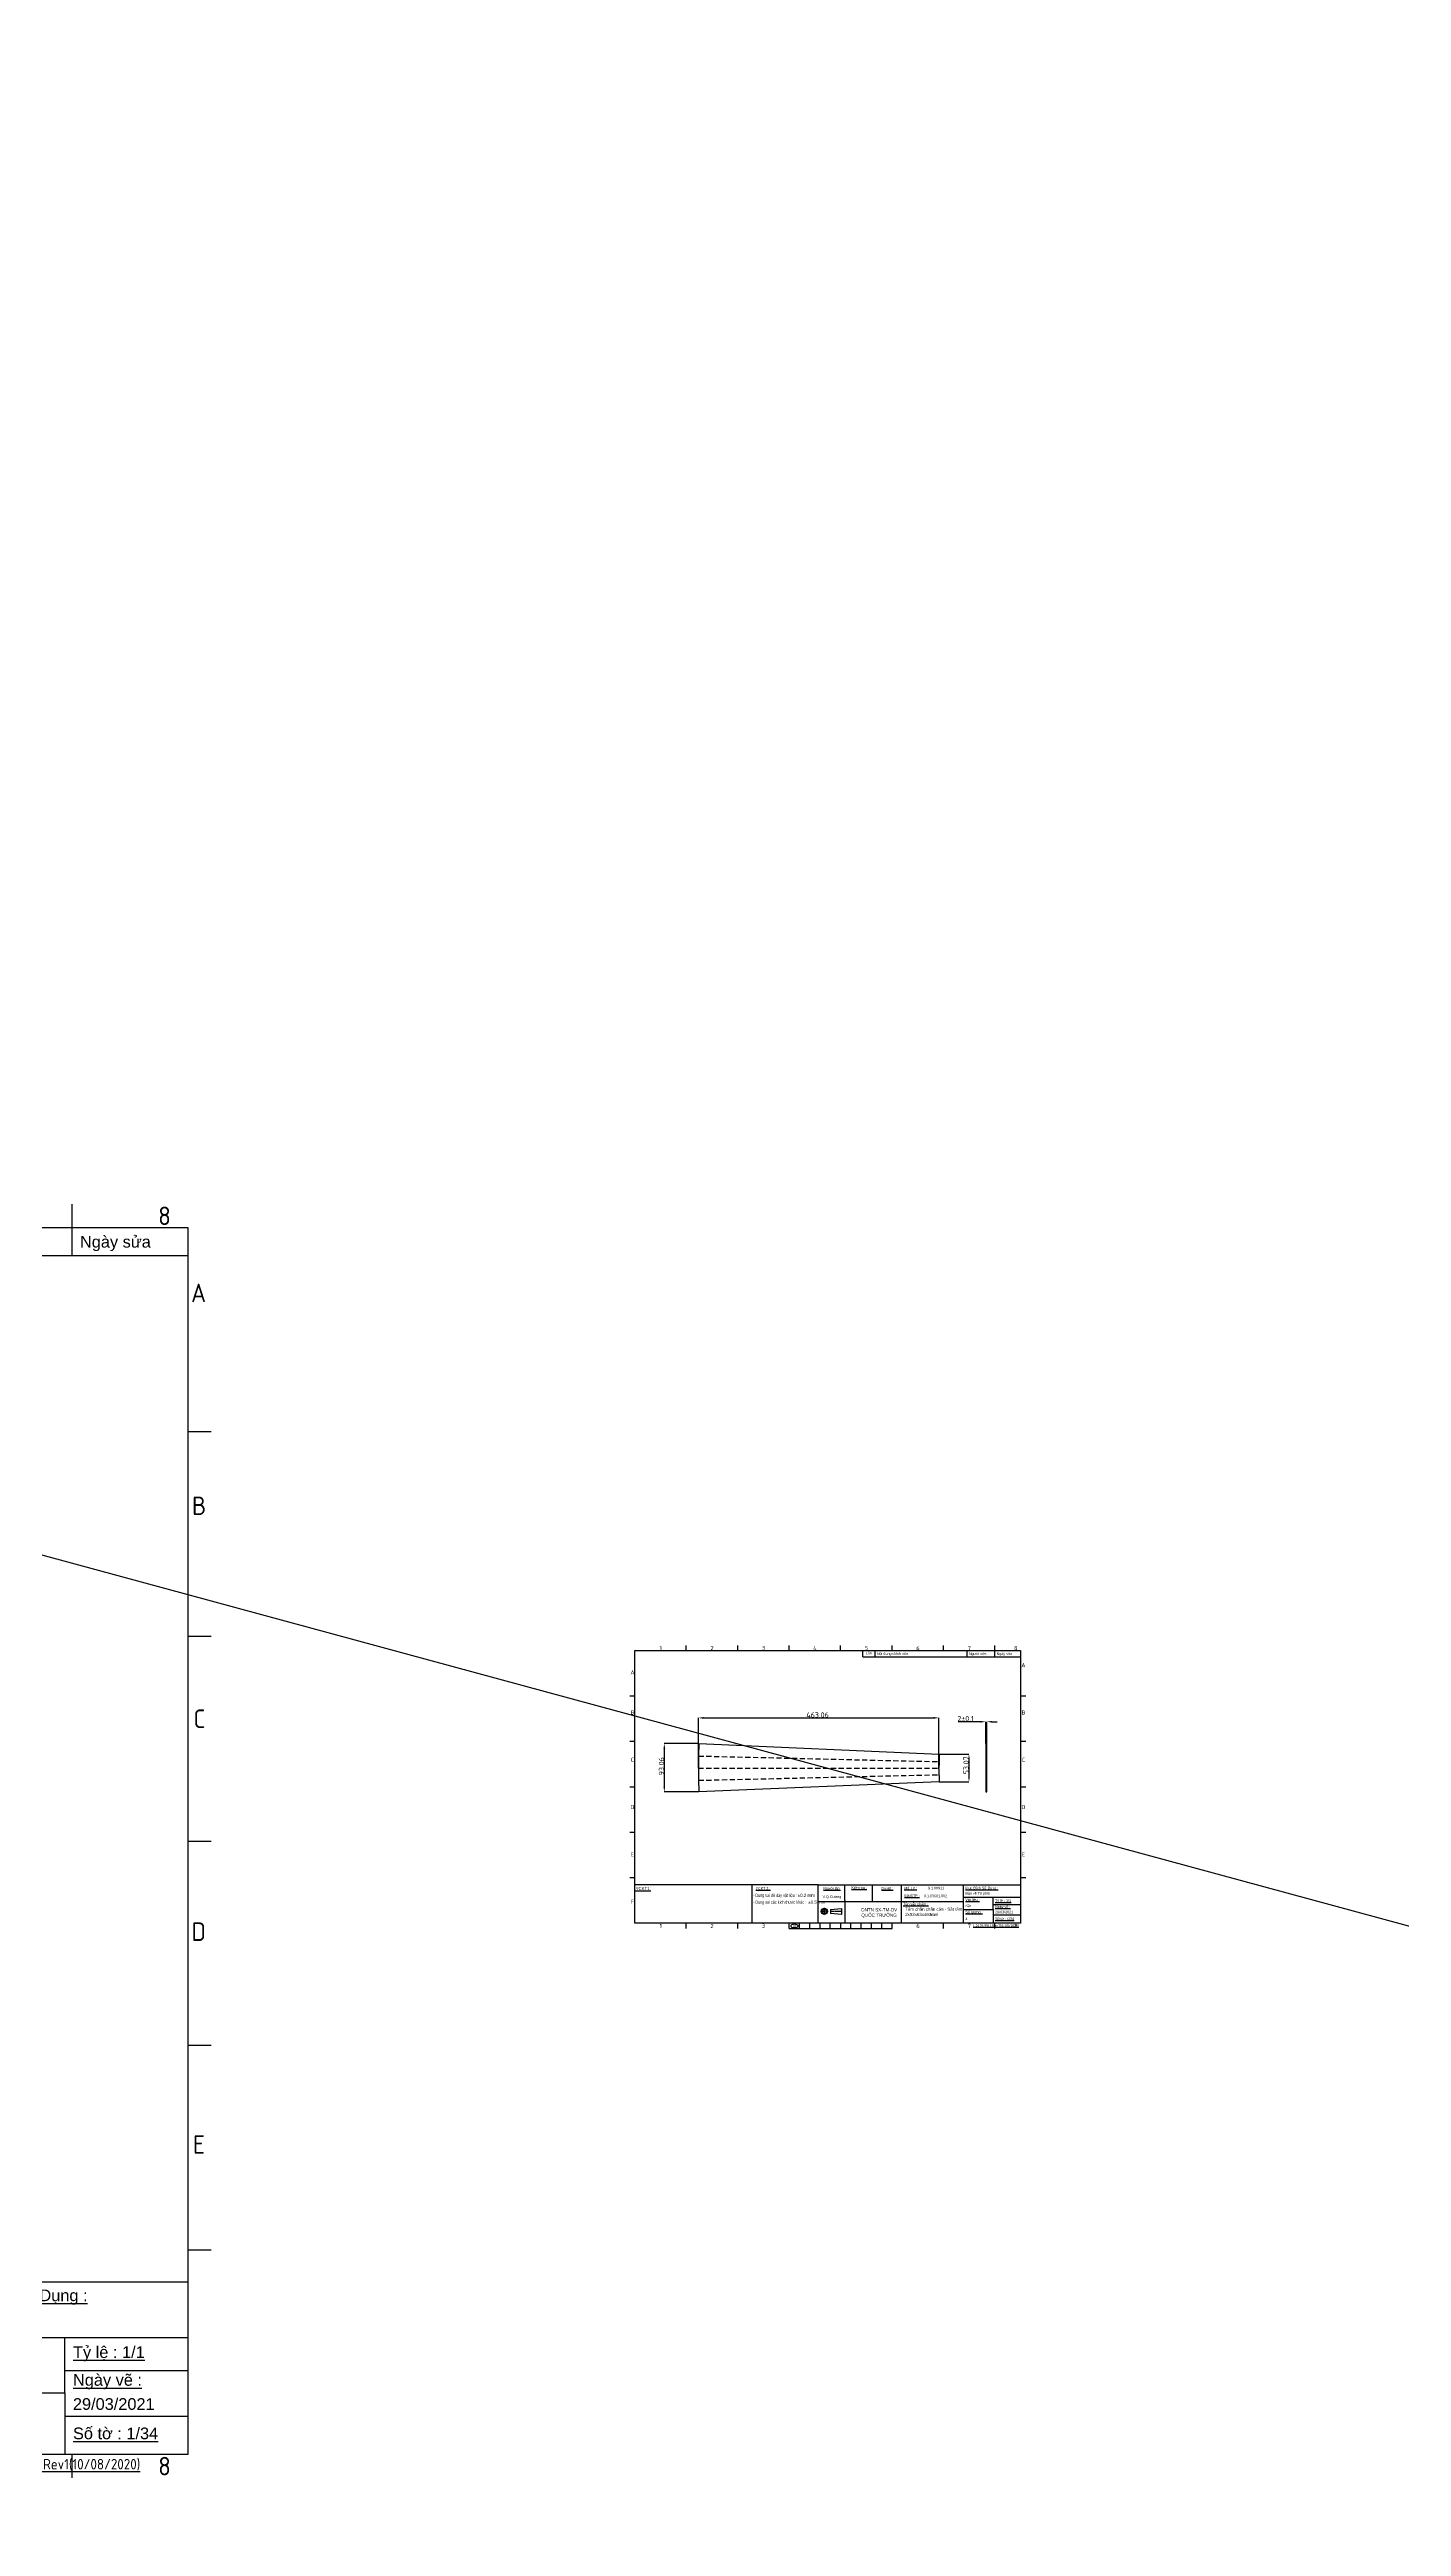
# Model space of a CAD drawing. Header units: millimetres. Extents: x -205945 to -46279, y 28253 to 108078.
# Drawn here: x -90646 to -88044, y 32865 to 37634 of the extents above; entities that cross this region are included whole.
import ezdxf

# ---------------------------------------------------------------- set-up
doc = ezdxf.new("R2010")
doc.units = ezdxf.units.MM
doc.header["$PDMODE"] = 2
for name, pattern in [('CENTER', [2, 1.25, -0.25, 0.25, -0.25]), ('CENTERX2', [4, 2.5, -0.5, 0.5, -0.5]), ('CONTPVMNIL', [0]), ('DASHEDX2', [1.5, 1, -0.5])]:
    doc.linetypes.add(name, pattern=pattern)
doc.layers.get('0').update_dxf_attribs({"linetype": 'CONTPVMNIL'})
doc.layers.get('DEFPOINTS').update_dxf_attribs({"color": 6})
for name, color, linetype in [('CENTER', 1, 'CENTERX2'), ('FRAME050', 6, 'Continuous'), ('hatch', 4, 'DASHEDX2'), ('MAIN', 7, 'Continuous')]:
    doc.layers.add(name, color=color, linetype=linetype)
doc.styles.add('ISOCP', font='isocp')
doc.styles.add('SLDTEXTSTYLE1', font='timesi.ttf', dxfattribs={"width": 0.933})
doc.styles.add('SLDTEXTSTYLE3', font='TXT', dxfattribs={"width": 0.65, "bigfont": 'bigfont'})
doc.styles.get("Standard").update_dxf_attribs({"font": 'isocp.shx'})
doc.dimstyles.new('Dim20$0', dxfattribs={"dimtxt": 20, "dimasz": 10, "dimexe": 0, "dimexo": 0, "dimgap": 0.6, "dimtad": 1, "dimtoh": 1, "dimdsep": 46, "dimtxsty": 'ISOCP', "dimcen": 0, "dimclrd": 3, "dimclre": 3, "dimclrt": 7, "dimadec": 3, "dimazin": 2, "dimtp": 0.05, "dimtm": 0.05, "dimtfac": 0.7, "dimtofl": 0, "dimtmove": 0, "dimatfit": 3, "dimfxl": 0, "dimtolj": 1, "dimarcsym": 0})

# ---------------------------------------------------------------- blocks, each defined once
blk = doc.blocks.new('ẢERHAEEH')
at = {"layer": 'FRAME050'}
for p, q in [((-261.36, 213.96), (-261.36, 217.92)), ((-221.76, 213.96), (-221.76, 217.92)), ((-182.16, 213.96), (-182.16, 217.92)), ((-142.56, 213.96), (-142.56, 217.92)), ((-102.96, 213.96), (-102.96, 217.92)), ((-63.36, 213.96), (-63.36, 217.92)), ((-23.76, 213.96), (-23.76, 217.92)), ((-300.96, 178.96), (-304.92, 178.96)), ((0, 178.96), (-3.96, 178.96)), ((-300.96, 143.96), (-304.92, 143.96)), ((0, 143.96), (-3.96, 143.96)), ((-304.92, 108.96), (-300.96, 108.96)), ((-3.96, 108.96), (0, 108.96)), ((-300.96, 73.96), (-304.92, 73.96)), ((0, 73.96), (-3.96, 73.96)), ((-300.96, 38.96), (-304.92, 38.96)), ((0, 38.96), (-3.96, 38.96)), ((-261.36, 0), (-261.36, 3.96)), ((-221.76, 0), (-221.76, 3.96)), ((-182.16, 0), (-182.16, 3.96)), ((-182.16, 0), (-102.96, 0)), ((-174.24, 0), (-174.24, 3.96)), ((-166.32, 0), (-166.32, 3.96)), ((-158.4, 0), (-158.4, 3.96)), ((-150.48, 0), (-150.48, 3.96)), ((-142.56, 3.96), (-142.56, 0)), ((-134.64, 0), (-134.64, 3.96)), ((-126.72, 0), (-126.72, 3.96)), ((-118.8, 0), (-118.8, 3.96)), ((-110.88, 0), (-110.88, 3.96)), ((-102.96, 0), (-102.96, 3.96)), ((-63.36, 0), (-63.36, 3.96)), ((-23.76, 0), (-23.76, 3.96))]:
    blk.add_line(p, q, dxfattribs=at)
at = {"layer": 'MAIN', "color": 7, "linetype": 'Continuous'}
blk.add_lwpolyline([(-300.96, 213.96), (-3.96, 213.96), (-3.96, 3.96), (-300.96, 3.96)], close=True, dxfattribs=at)
at = {"layer": 'FRAME050', "style": 'ISOCP'}
for s, p in [('1', (-281.95, 214.36)), ('2', (-242.72, 214.28)), ('3', (-203.13, 214.42)), ('4', (-163.63, 214.36)), ('5', (-123.93, 214.42)), ('6', (-84.25, 214.28)), ('7', (-44.67, 214.36)), ('8', (-9.03, 214.36)), ('A', (-3.41, 201.17)), ('A', (-304.37, 195.59)), ('B', (-304.21, 164.74)), ('B', (-3.25, 164.74)), ('C', (-303.97, 128.3)), ('C', (-3.01, 128.3)), ('D', (-304.3, 91.87)), ('D', (-3.34, 91.87)), ('E', (-304.05, 55.44)), ('E', (-3.09, 55.44)), ('F', (-304.05, 19.01)), ('1', (-281.95, 0.4)), ('2', (-242.72, 0.32)), ('3', (-203.13, 0.46)), ('6', (-84.25, 0.32)), ('7', (-44.67, 0.4)), ('8', (-9.03, 0.4))]:
    blk.add_text(s, height=3.17, dxfattribs=at).set_placement(p)
blk = doc.blocks.new('*D515')
at = {"color": 3, "lineweight": -2, "ltscale": 30, "transparency": 16777216}
for p, q in [((-89397.4, 34324.8), (-89397.4, 34421.6)), ((-89387.4, 34421.6), (-88944.3, 34421.6)), ((-88934.3, 34324.8), (-88934.3, 34421.6))]:
    blk.add_line(p, q, dxfattribs=at)
at = {"color": 3, "ltscale": 30, "transparency": 16777216}
for points in [[(-89387.4, 34423.3), (-89387.4, 34420), (-89397.4, 34421.6)], [(-88944.3, 34423.3), (-88944.3, 34420), (-88934.3, 34421.6)]]:
    blk.add_solid(points, dxfattribs=at)
at = {"layer": 'DEFPOINTS', "color": 0, "ltscale": 30, "transparency": 16777216}
for p in [(-88934.3, 34421.6), (-89397.4, 34324.8), (-88934.3, 34324.8)]:
    blk.add_point(p, dxfattribs=at)
at = {"color": 7, "ltscale": 30, "transparency": 16777216, "insert": (-89167.9, 34427.2), "char_height": 10, "attachment_point": 5, "style": 'ISOCP'}
blk.add_mtext('\\A1;463.06', dxfattribs=at)
blk = doc.blocks.new('*D516')
at = {"color": 3, "lineweight": -2, "ltscale": 30, "transparency": 16777216}
for p, q in [((-88933.6, 34351.6), (-88876.5, 34351.6)), ((-88876.5, 34341.6), (-88876.5, 34308.5)), ((-88933.8, 34298.5), (-88876.5, 34298.5))]:
    blk.add_line(p, q, dxfattribs=at)
at = {"color": 3, "ltscale": 30, "transparency": 16777216}
for points in [[(-88878.1, 34341.6), (-88874.8, 34341.6), (-88876.5, 34351.6)], [(-88878.1, 34308.5), (-88874.8, 34308.5), (-88876.5, 34298.5)]]:
    blk.add_solid(points, dxfattribs=at)
at = {"layer": 'DEFPOINTS', "color": 0, "ltscale": 30, "transparency": 16777216}
for p in [(-88933.6, 34351.6), (-88933.8, 34298.5), (-88876.5, 34298.5)]:
    blk.add_point(p, dxfattribs=at)
at = {"color": 7, "ltscale": 30, "transparency": 16777216, "insert": (-88882.1, 34330.4), "char_height": 10, "attachment_point": 5, "rotation": 90, "style": 'ISOCP'}
blk.add_mtext('\\A1;53.07', dxfattribs=at)
blk = doc.blocks.new('*D517')
at = {"color": 3, "lineweight": -2, "ltscale": 30, "transparency": 16777216}
for p, q in [((-89396.2, 34372.4), (-89462.9, 34372.4)), ((-89462.9, 34362.4), (-89462.9, 34289.4)), ((-89396.5, 34279.4), (-89462.9, 34279.4))]:
    blk.add_line(p, q, dxfattribs=at)
at = {"color": 3, "ltscale": 30, "transparency": 16777216}
for points in [[(-89464.6, 34362.4), (-89461.2, 34362.4), (-89462.9, 34372.4)], [(-89464.6, 34289.4), (-89461.2, 34289.4), (-89462.9, 34279.4)]]:
    blk.add_solid(points, dxfattribs=at)
at = {"layer": 'DEFPOINTS', "color": 0, "ltscale": 30, "transparency": 16777216}
for p in [(-89396.2, 34372.4), (-89462.9, 34279.4), (-89396.5, 34279.4)]:
    blk.add_point(p, dxfattribs=at)
at = {"color": 7, "ltscale": 30, "transparency": 16777216, "insert": (-89468.5, 34328.5), "char_height": 10, "attachment_point": 5, "rotation": 90, "style": 'ISOCP'}
blk.add_mtext('\\A1;93.06', dxfattribs=at)
blk = doc.blocks.new('*D524')
at = {"color": 3, "lineweight": -2, "ltscale": 30, "transparency": 16777216}
for p, q in [((-88854.2, 34414.2), (-88897.2, 34414.2)), ((-88844.2, 34372.4), (-88844.2, 34414.2)), ((-88842.2, 34372.4), (-88842.2, 34414.2)), ((-88832.2, 34414.2), (-88822.2, 34414.2))]:
    blk.add_line(p, q, dxfattribs=at)
at = {"color": 3, "ltscale": 30, "transparency": 16777216}
for points in [[(-88854.2, 34415.8), (-88854.2, 34412.5), (-88844.2, 34414.2)], [(-88832.2, 34415.8), (-88832.2, 34412.5), (-88842.2, 34414.2)]]:
    blk.add_solid(points, dxfattribs=at)
at = {"layer": 'DEFPOINTS', "color": 0, "ltscale": 30, "transparency": 16777216}
for p in [(-88842.2, 34414.2), (-88844.2, 34372.4), (-88842.2, 34372.4)]:
    blk.add_point(p, dxfattribs=at)
at = {"color": 7, "ltscale": 30, "transparency": 16777216, "insert": (-88883, 34420.2), "char_height": 10, "attachment_point": 5, "style": 'ISOCP'}
blk.add_mtext('\\A1;2±0.1', dxfattribs=at)

msp = doc.modelspace()

# ---------------------------------------------------------------- linework, layer by layer
at = {"ltscale": 30}
msp.add_line((-135875.365, 47014.308), (-66788.624, 28252.757), dxfattribs=at)
at = {"color": 7, "linetype": 'Continuous', "lineweight": 25}
for p, q in [((-89397.067, 34348.227, 0), (-89397.363, 34324.837, 0)), ((-89396.22, 34372.412, 0), (-89397.049, 34348.226, 0)), ((-89396.22, 34372.412, 0), (-88933.636, 34351.555, 0)), ((-88934.163, 34335.636, 0), (-88934.299, 34324.837, 0)), ((-88934.163, 34335.636, 0), (-88934.122, 34337.363, 0)), ((-88933.636, 34351.555, 0), (-88934.122, 34337.363, 0)), ((-89397.363, 34324.837, 0), (-89397.17, 34303.173, 0)), ((-89397.189, 34303.173, 0), (-89396.461, 34279.356, 0)), ((-88933.803, 34298.487, 0), (-89396.461, 34279.356, 0)), ((-88934.303, 34323.109, 0), (-88934.299, 34324.837, 0)), ((-88934.303, 34323.109, 0), (-88934.206, 34312.309, 0)), ((-88934.172, 34310.582, 0), (-88934.206, 34312.309, 0)), ((-88934.172, 34310.582, 0), (-88933.803, 34298.487, 0))]:
    msp.add_line(p, q, dxfattribs=at)
for p, q in [((-89166.535, 34100.136, 0), (-89519.623, 34100.136, 0)), ((-89294.154, 34100.136, 0), (-89294.154, 34026.154, 0)), ((-89062.772, 34100.136, 0), (-89062.772, 34067.879, 0)), ((-88887.3, 34076.255, 0), (-88887.3, 34100.136, 0)), ((-89166.535, 34067.879, 0), (-89006.145, 34067.879, 0)), ((-89115.546, 34069.93, 0), (-89115.546, 34026.154, 0)), ((-88983.363, 34069.93, 0), (-88983.043, 34069.93, 0)), ((-88829.7, 34062.187, 0), (-88777.123, 34062.187, 0)), ((-88829.7, 34042.58, 0), (-88777.123, 34042.58, 0)), ((-90616.507, 33165.476, 0), (-90379.91, 33165.476, 0)), ((-90616.507, 33077.244, 0), (-90379.91, 33077.244, 0))]:
    msp.add_line(p, q)
at = {"ltscale": 3}
msp.add_line((-89006.145, 34067.879, 0), (-88887.3, 34067.879, 0), dxfattribs=at)
at = {"linetype": 'ByBlock'}
for p, q in [((-88829.7, 34052.554, 0), (-88829.7, 34026.154, 0)), ((-90616.507, 33122.128, 0), (-90616.507, 33003.328, 0))]:
    msp.add_line(p, q, dxfattribs=at)
at = {"ltscale": 30, "elevation": 0}
msp.add_lwpolyline([(-88844.19, 34279.352), (-88842.19, 34279.352), (-88842.19, 34372.412), (-88844.19, 34372.412)], close=True, dxfattribs=at)
at = {"color": 1}
msp.add_ellipse((-89212.491, 34021.089, 0), major_axis=(-7.026, 0), ratio=0.55171628, dxfattribs=at)
at = {"layer": 'CENTER', "color": 1, "linetype": 'CENTER', "ltscale": 0.05}
for p, q in [((-89147.777, 34048.971, 0), (-89162.038, 34048.971, 0)), ((-89154.908, 34056.101, 0), (-89154.908, 34041.84, 0))]:
    msp.add_line(p, q, dxfattribs=at)
at = {"layer": 'CENTER'}
msp.add_line((-89120.724, 34048.971, 0), (-89143.832, 34048.971, 0), dxfattribs=at)
at = {"layer": 'hatch', "ltscale": 10}
for p, q in [((-89397.067, 34348.227, 0), (-88934.122, 34337.363, 0)), ((-88842.19, 34352.417, 0), (-88844.19, 34352.417, 0)), ((-89397.363, 34324.837, 0), (-88934.299, 34324.837, 0)), ((-89397.067, 34301.446, 0), (-88934.206, 34312.308, 0)), ((-88844.19, 34299.347, 0), (-88842.19, 34299.347, 0))]:
    msp.add_line(p, q, dxfattribs=at)
at = {"layer": 'MAIN'}
for p, q in [((-90602.66, 35311.828, 0), (-90602.66, 35365.828, 0)), ((-91747.482, 35311.828, 0), (-90379.91, 35311.828, 0)), ((-89081.028, 34539.154, 0), (-89081.028, 34551.154, 0)), ((-89081.028, 34539.154, 0), (-88777.123, 34539.154, 0)), ((-89057.028, 34539.154, 0), (-89057.028, 34551.154, 0)), ((-88879.959, 34539.154, 0), (-88879.959, 34551.154, 0)), ((-88826.623, 34539.154, 0), (-88826.623, 34551.154, 0)), ((-89166.535, 34100.136, 0), (-88777.123, 34100.136, 0)), ((-89166.535, 34067.879, 0), (-89166.535, 34100.136, 0)), ((-89115.546, 34069.93, 0), (-89115.546, 34100.136, 0)), ((-89006.145, 34076.255, 0), (-89006.145, 34100.136, 0)), ((-89166.535, 34026.154, 0), (-89166.535, 34067.879, 0)), ((-89142.921, 34052.891, 0), (-89121.851, 34054.851, 0)), ((-89142.921, 34052.891, 0), (-89142.921, 34045.05, 0)), ((-89121.851, 34054.851, 0), (-89121.851, 34043.09, 0)), ((-89006.145, 34052.554, 0), (-89006.145, 34076.255, 0)), ((-89006.145, 34026.154, 0), (-89006.145, 34052.554, 0)), ((-88887.3, 34076.255, 0), (-88777.123, 34076.255, 0)), ((-88887.3, 34052.554, 0), (-88887.3, 34076.255, 0)), ((-88887.3, 34052.554, 0), (-88829.7, 34052.554, 0)), ((-88887.3, 34026.154, 0), (-88887.3, 34052.554, 0)), ((-88829.7, 34052.554, 0), (-88829.7, 34076.255, 0)), ((-88826.824, 34052.554, 0), (-88826.719, 34052.554, 0)), ((-89121.851, 34043.09, 0), (-89142.921, 34045.05, 0)), ((-93721.16, 33336.248, 0), (-90379.91, 33336.248, 0)), ((-90875.709, 33228.782, 0), (-90379.91, 33228.782, 0)), ((-90616.507, 33122.128, 0), (-90616.507, 33228.782, 0)), ((-90875.709, 33122.128, 0), (-90616.507, 33122.128, 0)), ((-90603.563, 33122.128, 0), (-90603.091, 33122.128, 0))]:
    msp.add_line(p, q, dxfattribs=at)
for radius in [5.881, 3.92]:
    msp.add_circle((-89154.908, 34048.971, 0), radius, dxfattribs=at)

# ---------------------------------------------------------------- block references
for p, xscale, yscale, zscale in [((-90335.36, 32958.778, 0), 11.25, 11.25, 11.25), ((-88767.223, 34016.254, 0), 2.5, 2.5, 2.5)]:
    msp.add_blockref('ẢERHAEEH', p, dxfattribs=dict(xscale=xscale, yscale=yscale, zscale=zscale))

# ---------------------------------------------------------------- texts
at = {"color": 0, "attachment_point": 1}
for s, insert, char_height, width, style in [('{\\fArial|b0|i0|c0|p34;\\W1;\\C256;Ngày sửa}', (-90587.586, 35349.508, 0), 22.5, 412.32021, 'SLDTEXTSTYLE3'), ('{\\fArial|b0|i0|c0|p34;\\W1;\\C256;Nội dung chỉnh sửa}', (-89053.678, 34547.961, 0), 5, 91.62671, 'SLDTEXTSTYLE3'), ('{\\fArial|b0|i0|c0|p34;\\W1;\\C256;Người sửa}', (-88876.609, 34547.961, 0), 5, 91.62671, 'SLDTEXTSTYLE3'), ('{\\fArial|b0|i0|c0|p34;\\W1;\\C256;Ngày sửa}', (-88823.273, 34547.527, 0), 5, 91.62671, 'SLDTEXTSTYLE3'), ('{\\fArial|b0|i0|c0|p34;\\W1;\\L\\C256;YCKT 2 :}', (-89287.038, 34095.968, 0), 5, 34.7354, 'SLDTEXTSTYLE3'), ('{\\fArial|b0|i0|c0|p34;\\W1;\\L\\C256;Người lập:}', (-89156.743, 34095.968, 0), 5, 34.7354, 'SLDTEXTSTYLE3'), ('{\\fArial|b0|i0|c0|p34;\\W1;\\L\\C256;Kiểm tra :}', (-89102.929, 34097.179, 0), 5, 34.7354, 'SLDTEXTSTYLE3'), ('{\\fArial|b0|i0|c0|p34;\\W1;\\L\\C256;Duyệt :}', (-89044.811, 34095.968, 0), 5, 34.7354, 'SLDTEXTSTYLE3'), ('{\\fArial|b0|i0|c0|p34;\\W1;\\L\\C256;Mã TP :}', (-89001.026, 34096.326, 0), 5, 34.7354, 'SLDTEXTSTYLE3'), ('{\\fArial|b0|i0|c0|p34;\\W1;\\C256;9.1.00911}', (-88955.204, 34096.399, 0), 5, 34.7354, 'SLDTEXTSTYLE3'), ('{\\fArial|b0|i0|c0|p34;\\W1;\\L\\C256;Mục Đích Sử Dụng :}', (-88883.316, 34096.781, 0), 5, 66.30021, 'SLDTEXTSTYLE3'), ('{\\fArial|b0|i0|c0|p34; - Dung sai độ dày vật liệu : \\W0.933;%%P0.2 mm}', (-89293.88, 34083.099, 0), 6.25, 201.46767, 'SLDTEXTSTYLE3'), ('{\\fArial|b0|i0|c0|p34; - Dung sai các kích thước khác : \\W0.933; %%P0.5 mm}', (-89293.88, 34069.965, 0), 6.25, 201.46767, 'SLDTEXTSTYLE3'), ('{\\fArial|b0|i0|c0|p34;\\W1;\\C256;V.Q.Cường}', (-89158.192, 34079.84, 0), 5, 34.7354, 'SLDTEXTSTYLE3'), ('{\\fArial|b0|i0|c0|p34;\\W1;\\C256;DNTN SX-TM-DV QUỐC TRƯỞNG}', (-89083.68, 34055.331, 0), 6.25, 93.13288, 'SLDTEXTSTYLE3'), ('{\\fArial|b0|i0|c0|p34;\\W1;\\L\\C256;Tên sản phẩm :}', (-89003.118, 34065.997, 0), 5, 50.89034, 'SLDTEXTSTYLE3'), ('{\\fArial|b0|i0|c0|p34;\\W1;\\L\\C256;Mã BTP :}', (-89000.705, 34082.012, 0), 5, 34.7354, 'SLDTEXTSTYLE3'), ('{\\fArial|b0|i0|c0|p34;\\W1;\\C256;Tấm chân chấn côn - Sắt tấm 2x93x53x463mm}', (-88999.144, 34056.263, 0), 6, 109.82409, 'SLDTEXTSTYLE1'), ('{\\fArial|b0|i0|c0|p34;\\W1;\\C256;8.1.03681.002}', (-88963.211, 34081.454, 0), 5, 34.7354, 'SLDTEXTSTYLE3'), ('{\\fArial|b0|i0|c0|p34;\\W1;\\L\\C256;Vật liệu :}', (-88883.316, 34074.124, 0), 5, 34.7354, 'SLDTEXTSTYLE3'), ('{\\fArial|b0|i0|c0|p34;\\W1;\\L\\C256;Số lượng :}', (-88883.316, 34050.424, 0), 5, 34.7354, 'SLDTEXTSTYLE3'), ('{\\fArial|b0|i0|c0|p34;\\W1;\\C256;Sắt }', (-88883.316, 34062.274, 0), 5, 34.7354, 'SLDTEXTSTYLE3'), ('{\\fArial|b0|i0|c0|p34;\\W1;\\C256;Bản vẽ Tổ phôi}', (-88883.316, 34086.398, 0), 5, 66.30021, 'SLDTEXTSTYLE3'), ('{\\fArial|b0|i0|c0|p34;\\W1;\\L\\C256;Tỷ lệ : 1/1}', (-88826.255, 34072.494, 0), 5, 34.7354, 'SLDTEXTSTYLE3'), ('{\\fArial|b0|i0|c0|p34;\\W1;\\L\\C256;Ngày vẽ :}', (-88826.255, 34060.6, 0), 5, 34.7354, 'SLDTEXTSTYLE3'), ('{\\fArial|b0|i0|c0|p34;\\W1;\\C256;4}', (-88883.316, 34037.224, 0), 5, 34.7354, 'SLDTEXTSTYLE3'), ('{\\fArial|b0|i0|c0|p34;\\W1;\\L\\C256;Số tờ : 4/34}', (-88826.255, 34037.732, 0), 5, 41.28152, 'SLDTEXTSTYLE3'), ('{\\fArial|b0|i0|c0|p34;\\W1;\\L\\C256;Mục Đích Sử Dụng :}', (-90857.778, 33321.15, 0), 22.5, 298.35095, 'SLDTEXTSTYLE3'), ('{\\fArial|b0|i0|c0|p34;\\W1;\\L\\C256;Tỷ lệ : 1/1}', (-90601.004, 33211.86, 0), 22.5, 156.30931, 'SLDTEXTSTYLE3'), ('{\\fArial|b0|i0|c0|p34;\\W1;\\L\\C256;Ngày vẽ :}', (-90601.004, 33158.335, 0), 22.5, 156.30931, 'SLDTEXTSTYLE3'), ('{\\fArial|b0|i0|c0|p34;\\W1;\\L\\C256;Số tờ : 1/34}', (-90601.004, 33055.432, 0), 22.5, 219.48692, 'SLDTEXTSTYLE3')]:
    msp.add_mtext(s, dxfattribs=dict(at, insert=insert, char_height=char_height, width=width, style=style))
at = {"attachment_point": 1}
for s, insert, char_height, width in [('{\\fArial|b0|i0|c0|p34;Lần}', (-89074.986, 34548.787, 0), 5, 24.50884), ('{\\fArial|b0|i0|c0|p34;\\LYCKT1:}', (-89518.147, 34096.146, 0), 6, 28.97216), ('{\\fArial|b0|i0|c0|p34;29/03/2021}', (-88826.298, 34050.29, 0), 5, 11.98235), ('{\\LF.03.01/PKT.Rev1(10/08/2020)}', (-88868.704, 34024.29, 0), 4.5, 28.97216), ('{\\fArial|b0|i0|c0|p34;29/03/2021}', (-90601.197, 33111.943, 0), 22.5, 11.98235), ('{\\LF.03.01/PKT.Rev1(10/08/2020)}', (-90792.023, 32994.939, 0), 20.25, 28.97216)]:
    msp.add_mtext(s, dxfattribs=dict(at, insert=insert, char_height=char_height, width=width))
at = {"color": 7, "insert": (-89215.231, 34023.824, 0), "char_height": 5, "width": 24.50884, "attachment_point": 1}
msp.add_mtext('01', dxfattribs=at)

# ---------------------------------------------------------------- dimensions: what is measured, and where the dimension line sits
at = {"ltscale": 30}
for base, p1, p2, override, picture, middle in [((-88934.299, 34421.623, 0), (-89397.363, 34324.837, 0), (-88934.299, 34324.837, 0), {"dimtxt": 10}, '*D515', (-89167.914, 34421.623, 0)), ((-88842.19, 34414.153, 0), (-88844.19, 34372.412, 0), (-88842.19, 34372.412, 0), {"dimtxt": 10, "dimgap": 1, "dimtol": 1, "dimlim": 0, "dimtp": 0.1, "dimtm": 0.1, "dimtfac": 1}, '*D524', (-88883.024, 34414.153, 0))]:
    dim = msp.add_linear_dim(base=base, p1=p1, p2=p2, dimstyle='Dim20$0', override=override, dxfattribs=at)
    dim.commit()
    dim.dimension.update_dxf_attribs({"geometry": picture, "text_midpoint": middle, "dimtype": 160})
for base, p1, p2, picture, middle in [((-89462.904, 34279.356, 0), (-89396.22, 34372.412, 0), (-89396.461, 34279.356, 0), '*D517', (-89462.904, 34328.465, 0)), ((-88876.468, 34298.487, 0), (-88933.636, 34351.555, 0), (-88933.803, 34298.487, 0), '*D516', (-88876.468, 34330.414, 0))]:
    dim = msp.add_linear_dim(base=base, p1=p1, p2=p2, angle=90, dimstyle='Dim20$0', override={"dimtxt": 10}, dxfattribs=at)
    dim.commit()
    dim.dimension.update_dxf_attribs({"geometry": picture, "text_midpoint": middle, "dimtype": 160})

doc.saveas('drawing.dxf')
